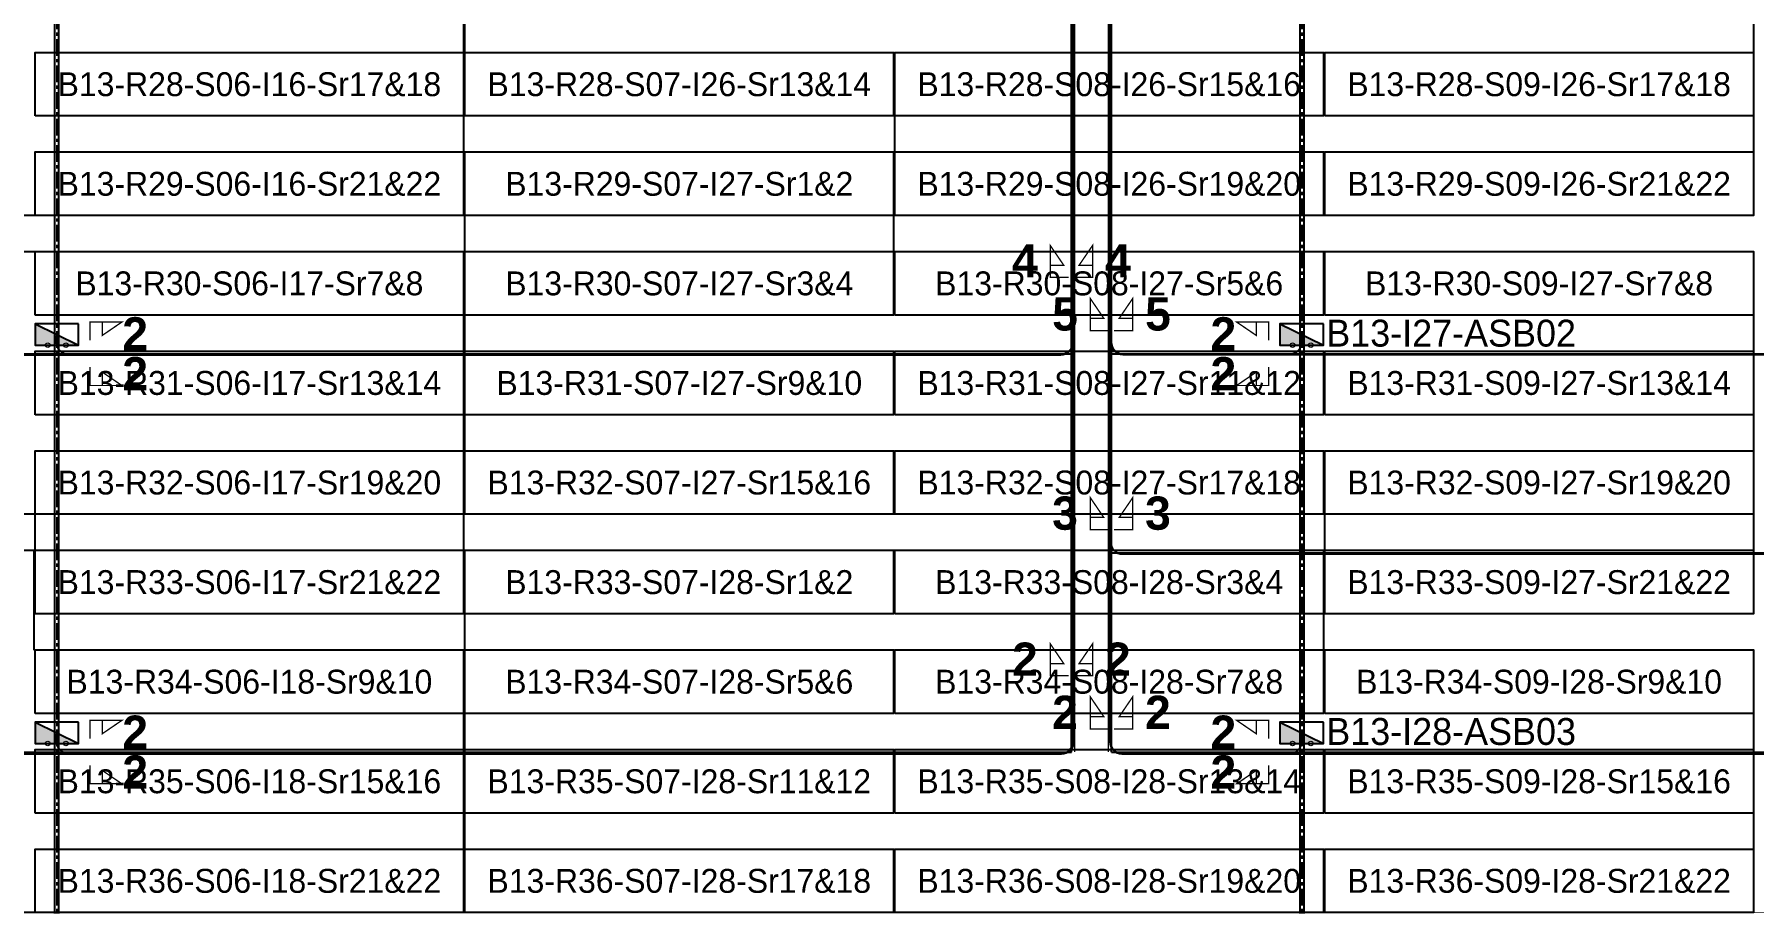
# Model space of a CAD drawing. Header units: metres. Extents: x 530339 to 530792, y 2674594 to 2674869.
# Drawn here: x 530500.7 to 530630.2, y 2674594.2 to 2674660.4 of the extents above; entities that cross this region are included whole.
import ezdxf
from ezdxf.enums import TextEntityAlignment as Align

# ---------------------------------------------------------------- set-up
doc = ezdxf.new("R2010")
doc.units = ezdxf.units.M
doc.linetypes.add('CENTER', pattern=[2, 1.25, -0.25, 0.25, -0.25])
doc.layers.add('Boundary-12.5 MW Block', color=6, linetype='Continuous', lineweight=9)
doc.layers.add('PILE', color=1, linetype='Continuous', lineweight=15)
for name, color, linetype in [('DC Trench BL-13', 40, 'Continuous'), ('E-Inverter Grouping', 2, 'Continuous'), ('Inverter Block-13', 7, 'Continuous'), ('LT Cable(AG) INV to LT Panel BL-13', 2, 'Continuous'), ('Messenger Wire Block-13 (Master Path)', 30, 'Continuous'), ('Messenger Wire Block-13 (MW Path)', 191, 'Continuous'), ('MMS Table Block-13', 8, 'Continuous'), ('Plan Line - DC BL-13', 40, 'Continuous'), ('Section Marking BL-13', 2, 'Continuous')]:
    doc.layers.add(name, color=color, linetype=linetype)
doc.styles.add('BoldTextStyle', font='arialbd.ttf')
doc.styles.get("Standard").update_dxf_attribs({"font": 'Adani Regular.ttf'})

# ---------------------------------------------------------------- blocks, each defined once
blk = doc.blocks.new('MMS Table (32.292 x 4.788)')
at = {"color": 0}
blk.add_lwpolyline([(0, -0.002), (0, 4.786), (32.292, 4.786), (32.292, -0.002)], close=True, dxfattribs=at)
at = {"color": 7}
blk.add_attdef('ID1', text='', height=1.8, dxfattribs=at).set_placement((16.146, 2.392), align=Align.MIDDLE_CENTER)
blk = doc.blocks.new('Inverter Block')
h = blk.add_hatch(color=0)
h.dxf.hatch_style = 1
h.paths.add_polyline_path([(-1.46, 2.27), (-1.46, 0.85), (1.46, 0.85)])
at = {"color": 0}
blk.add_lwpolyline([(1.46, 2.27), (-1.46, 2.27), (-1.46, 0.85), (1.46, 0.85)], close=True, dxfattribs=at)
blk.add_lwpolyline([(-1.46, 2.27), (1.46, 0.85)], dxfattribs=at)
at = {"layer": 'PILE'}
for centre in [(-0.61, 0.85), (0.61, 0.85)]:
    blk.add_circle(centre, 0.156, dxfattribs=at)
at = {"color": 7}
blk.add_attdef('ID', (-1.46, 3.01), '', height=1.8, dxfattribs=at)

msp = doc.modelspace()

# ---------------------------------------------------------------- linework, layer by layer
at = {"layer": 'Boundary-12.5 MW Block', "const_width": 0.05}
msp.add_lwpolyline([(530338.75, 2674869.08), (530792.14, 2674869.08), (530792.14, 2674601.79), (530694.96, 2674601.79), (530694.96, 2674594.29), (530338.75, 2674594.29)], close=True, dxfattribs=at)
at = {"layer": 'DC Trench BL-13', "color": 40, "const_width": 0.15}
for points in [[(530502.49, 2674704.08), (530502.19, 2674704.08), (530502.19, 2674594.29), (530502.49, 2674594.29)], [(530596.31, 2674674.08), (530596.01, 2674674.08), (530596.01, 2674594.29), (530596.31, 2674594.29)]]:
    msp.add_lwpolyline(points, close=True, dxfattribs=at)
at = {"layer": 'E-Inverter Grouping'}
for points in [[(530533, 2674646.79), (530468.32, 2674646.79), (530468.32, 2674654.29), (530435.92, 2674654.29), (530435.92, 2674674.08), (530533, 2674674.08)], [(530630.18, 2674646.79), (530565.49, 2674646.79), (530565.49, 2674654.29), (530533.1, 2674654.29), (530533.1, 2674674.08), (530630.18, 2674674.08)], [(530533, 2674616.79), (530500.71, 2674616.79), (530500.71, 2674624.29), (530435.92, 2674624.29), (530435.92, 2674651.58), (530468.22, 2674651.58), (530468.22, 2674644.08), (530533, 2674644.08)], [(530630.18, 2674616.79), (530597.88, 2674616.79), (530597.88, 2674624.29), (530533.1, 2674624.29), (530533.1, 2674651.58), (530565.39, 2674651.58), (530565.39, 2674644.08), (530630.18, 2674644.08)], [(530500.61, 2674614.08), (530533, 2674614.08), (530533, 2674594.29), (530435.92, 2674594.29), (530435.92, 2674621.58), (530500.61, 2674621.58)], [(530597.78, 2674614.08), (530630.18, 2674614.08), (530630.18, 2674594.29), (530533.1, 2674594.29), (530533.1, 2674621.58), (530597.78, 2674621.58)]]:
    msp.add_lwpolyline(points, close=True, dxfattribs=at)
at = {"layer": 'LT Cable(AG) INV to LT Panel BL-13'}
for points in [[(530589.56, 2674724.06), (530588.34, 2674724.06, -0.088237), (530588.03, 2674724.12), (530585.73, 2674724.97, 0.042157), (530585.58, 2674724.98), (530579.74, 2674724.98, 0.414214), (530578.84, 2674724.08), (530578.84, 2674705.23, 0.021647), (530578.84, 2674705.15), (530578.88, 2674704.65, -0.021647), (530578.89, 2674704.57), (530578.89, 2674637.18, -0.414214), (530577.99, 2674636.28), (530406.07, 2674636.28, -0.414214), (530405.17, 2674637.18), (530405.17, 2674637.73)], [(530589.56, 2674724.01), (530588.34, 2674724.01, -0.088311), (530588.03, 2674724.07), (530585.72, 2674724.92, 0.042157), (530585.57, 2674724.93), (530579.79, 2674724.93, 0.414214), (530578.89, 2674724.03), (530578.89, 2674705.23, 0.021647), (530578.89, 2674705.15), (530578.93, 2674704.65, -0.021647), (530578.94, 2674704.58), (530578.94, 2674607.13, -0.414214), (530578.04, 2674606.23), (530406.07, 2674606.23, -0.414214), (530405.17, 2674607.13), (530405.17, 2674607.73)], [(530589.56, 2674724.09), (530588.35, 2674724.09, -0.0882), (530588.04, 2674724.14), (530585.73, 2674724.99, 0.042157), (530585.58, 2674725), (530579.71, 2674725, 0.414214), (530578.81, 2674724.1), (530578.81, 2674705.23, 0.021647), (530578.82, 2674705.15), (530578.86, 2674704.65, -0.021647), (530578.86, 2674704.57), (530578.86, 2674637.2, -0.414214), (530577.96, 2674636.3), (530503.25, 2674636.3, -0.414214), (530502.35, 2674637.2), (530502.35, 2674637.73)], [(530589.56, 2674724.04), (530588.34, 2674724.04, -0.088274), (530588.03, 2674724.09), (530585.73, 2674724.94, 0.042157), (530585.58, 2674724.95), (530579.76, 2674724.95, 0.414214), (530578.86, 2674724.05), (530578.86, 2674705.23, 0.021647), (530578.87, 2674705.15), (530578.91, 2674704.65, -0.021647), (530578.91, 2674704.57), (530578.91, 2674607.15, -0.414214), (530578.01, 2674606.25), (530503.25, 2674606.25, -0.414214), (530502.35, 2674607.15), (530502.35, 2674607.73)]]:
    msp.add_lwpolyline(points, format="xyb", dxfattribs=at)
at = {"layer": 'LT Cable(AG) INV to LT Panel BL-13', "color": 5}
for points in [[(530588.54, 2674723.68), (530586.94, 2674723.68, 0.078431), (530586.66, 2674723.64), (530585.78, 2674723.35, -0.078431), (530585.5, 2674723.3), (530582.36, 2674723.3, 0.414214), (530581.46, 2674722.4), (530581.46, 2674705.33, 0.093355), (530581.52, 2674705), (530581.63, 2674704.74, -0.093355), (530581.69, 2674704.41), (530581.69, 2674607.15, 0.414214), (530582.59, 2674606.25), (530660.03, 2674606.25, 0.414214), (530660.93, 2674607.15), (530660.93, 2674607.73)], [(530588.54, 2674723.65), (530586.95, 2674723.65, 0.078431), (530586.67, 2674723.61), (530585.78, 2674723.32, -0.078431), (530585.5, 2674723.28), (530582.39, 2674723.28, 0.414214), (530581.49, 2674722.38), (530581.49, 2674705.33, 0.093355), (530581.55, 2674705.01), (530581.65, 2674704.75, -0.093355), (530581.71, 2674704.42), (530581.71, 2674607.18, 0.414214), (530582.61, 2674606.28), (530595.24, 2674606.28, 0.414214), (530596.14, 2674607.18), (530596.14, 2674607.73)], [(530588.54, 2674723.63), (530586.95, 2674723.63, 0.078431), (530586.67, 2674723.59), (530585.79, 2674723.3, -0.078431), (530585.51, 2674723.25), (530582.41, 2674723.25, 0.414214), (530581.51, 2674722.35), (530581.51, 2674705.34, 0.093355), (530581.57, 2674705.01), (530581.68, 2674704.75, -0.093355), (530581.74, 2674704.42), (530581.74, 2674622.2, 0.414214), (530582.64, 2674621.3), (530757.2, 2674621.3, 0.414214), (530758.1, 2674622.2), (530758.1, 2674622.73)], [(530588.54, 2674723.6), (530586.95, 2674723.6, 0.078431), (530586.68, 2674723.56), (530585.79, 2674723.27, -0.078431), (530585.51, 2674723.23), (530582.44, 2674723.23, 0.414214), (530581.54, 2674722.33), (530581.54, 2674705.34, 0.093355), (530581.6, 2674705.02), (530581.7, 2674704.76, -0.093355), (530581.76, 2674704.43), (530581.76, 2674637.23, 0.414214), (530582.66, 2674636.33), (530660.03, 2674636.33, 0.414214), (530660.93, 2674637.23), (530660.93, 2674637.73)], [(530590.53, 2674723.58), (530586.96, 2674723.58, 0.078431), (530586.68, 2674723.54), (530585.79, 2674723.25, -0.078431), (530585.52, 2674723.2), (530582.46, 2674723.2, 0.414214), (530581.56, 2674722.3), (530581.56, 2674705.35, 0.093355), (530581.62, 2674705.02), (530581.73, 2674704.76, -0.093355), (530581.79, 2674704.43), (530581.79, 2674637.25, 0.414214), (530582.69, 2674636.35), (530595.24, 2674636.35, 0.414214), (530596.14, 2674637.25), (530596.14, 2674637.73)]]:
    msp.add_lwpolyline(points, format="xyb", dxfattribs=at)
at = {"layer": 'Messenger Wire Block-13 (Master Path)'}
for points in [[(530578.79, 2674606.38), (530578.79, 2674704.61)], [(530581.81, 2674606.38), (530581.81, 2674704.61)], [(530403.53, 2674636.38), (530578.79, 2674636.38)], [(530581.81, 2674636.38), (530662.57, 2674636.38)], [(530581.81, 2674621.38), (530759.74, 2674621.38)], [(530403.53, 2674606.38), (530578.79, 2674606.38)], [(530581.81, 2674606.38), (530662.57, 2674606.38)]]:
    msp.add_lwpolyline(points, dxfattribs=at)
at = {"layer": 'Messenger Wire Block-13 (MW Path)', "const_width": 0.1}
for points in [[(530579.04, 2674606.38), (530579.04, 2674704.61)], [(530581.56, 2674606.38), (530581.56, 2674704.61)], [(530403.53, 2674636.38), (530578.79, 2674636.38)], [(530581.81, 2674636.38), (530662.57, 2674636.38)], [(530581.81, 2674621.38), (530759.74, 2674621.38)], [(530403.53, 2674606.38), (530578.79, 2674606.38)], [(530581.81, 2674606.38), (530662.57, 2674606.38)]]:
    msp.add_lwpolyline(points, dxfattribs=at)
at = {"layer": 'Plan Line - DC BL-13', "color": 6, "linetype": 'CENTER'}
for points in [[(530502.35, 2674704.08), (530502.35, 2674594.29)], [(530596.16, 2674674.08), (530596.16, 2674594.29)]]:
    msp.add_lwpolyline(points, dxfattribs=at)
at = {"layer": 'Section Marking BL-13', "color": 94, "lineweight": 35, "true_color": 0x00a500, "const_width": 0.1}
for points in [[(530578.59, 2674642.13), (530577.2, 2674642.13), (530577.2, 2674644.53), (530578.21, 2674643.05), (530577.2, 2674643.05)], [(530578.99, 2674642.13), (530580.38, 2674642.13), (530580.38, 2674644.53), (530579.37, 2674643.05), (530580.38, 2674643.05)], [(530581.61, 2674638.13), (530580.22, 2674638.13), (530580.22, 2674640.53), (530581.23, 2674639.05), (530580.22, 2674639.05)], [(530582.01, 2674638.13), (530583.4, 2674638.13), (530583.4, 2674640.53), (530582.39, 2674639.05), (530583.4, 2674639.05)], [(530504.85, 2674637.38), (530504.85, 2674638.77), (530507.25, 2674638.77), (530505.77, 2674637.76), (530505.77, 2674638.77)], [(530593.64, 2674637.38), (530593.64, 2674638.77), (530591.24, 2674638.77), (530592.72, 2674637.76), (530592.72, 2674638.77)], [(530504.85, 2674635.38), (530504.85, 2674633.99), (530507.25, 2674633.99), (530505.77, 2674635), (530505.77, 2674633.99)], [(530593.64, 2674635.38), (530593.64, 2674633.99), (530591.24, 2674633.99), (530592.72, 2674635), (530592.72, 2674633.99)], [(530581.61, 2674623.13), (530580.22, 2674623.13), (530580.22, 2674625.53), (530581.23, 2674624.05), (530580.22, 2674624.05)], [(530582.01, 2674623.13), (530583.4, 2674623.13), (530583.4, 2674625.53), (530582.39, 2674624.05), (530583.4, 2674624.05)], [(530578.59, 2674612.13), (530577.2, 2674612.13), (530577.2, 2674614.53), (530578.21, 2674613.05), (530577.2, 2674613.05)], [(530578.99, 2674612.13), (530580.38, 2674612.13), (530580.38, 2674614.53), (530579.37, 2674613.05), (530580.38, 2674613.05)], [(530581.61, 2674608.13), (530580.22, 2674608.13), (530580.22, 2674610.53), (530581.23, 2674609.05), (530580.22, 2674609.05)], [(530582.01, 2674608.13), (530583.4, 2674608.13), (530583.4, 2674610.53), (530582.39, 2674609.05), (530583.4, 2674609.05)], [(530504.85, 2674607.38), (530504.85, 2674608.77), (530507.25, 2674608.77), (530505.77, 2674607.76), (530505.77, 2674608.77)], [(530593.64, 2674607.38), (530593.64, 2674608.77), (530591.24, 2674608.77), (530592.72, 2674607.76), (530592.72, 2674608.77)], [(530504.85, 2674605.38), (530504.85, 2674603.99), (530507.25, 2674603.99), (530505.77, 2674605), (530505.77, 2674603.99)], [(530593.64, 2674605.38), (530593.64, 2674603.99), (530591.24, 2674603.99), (530592.72, 2674605), (530592.72, 2674603.99)]]:
    msp.add_lwpolyline(points, dxfattribs=at)

# ---------------------------------------------------------------- block references
at = {"layer": 'Inverter Block-13'}
ref = msp.add_blockref('Inverter Block', (530502.35, 2674636.07), dxfattribs=dict(at, xscale=1.124999999976148, yscale=1.124999999976148, zscale=1.124999999976148))
ref.add_attrib('ID', 'B13-I17-ASB06', (530479.92, 2674636.99), dxfattribs={"layer": '0', "color": 7, "height": 2.025})
ref = msp.add_blockref('Inverter Block', (530596.14, 2674636.07), dxfattribs=dict(at, xscale=1.124999999976148, yscale=1.124999999976148, zscale=1.124999999976148))
ref.add_attrib('ID', 'B13-I27-ASB02', (530597.99, 2674636.92), dxfattribs={"layer": '0', "color": 7, "height": 2.025})
ref = msp.add_blockref('Inverter Block', (530502.35, 2674606.07), dxfattribs=dict(at, xscale=1.124999999976148, yscale=1.124999999976148, zscale=1.124999999976148))
ref.add_attrib('ID', 'B13-I18-ASB06', (530479.92, 2674606.99), dxfattribs={"layer": '0', "color": 7, "height": 2.025})
ref = msp.add_blockref('Inverter Block', (530596.14, 2674606.07), dxfattribs=dict(at, xscale=1.124999999976148, yscale=1.124999999976148, zscale=1.124999999976148))
ref.add_attrib('ID', 'B13-I28-ASB03', (530597.99, 2674606.92), dxfattribs={"layer": '0', "color": 7, "height": 2.025})
at = {"layer": 'MMS Table Block-13'}
for p, values in [((530500.71, 2674654.29), {'ID1': 'B13-R28-S06-I16-Sr17&18'}), ((530533.1, 2674654.29), {'ID1': 'B13-R28-S07-I26-Sr13&14'}), ((530565.49, 2674654.29), {'ID1': 'B13-R28-S08-I26-Sr15&16'}), ((530597.88, 2674654.29), {'ID1': 'B13-R28-S09-I26-Sr17&18'}), ((530500.71, 2674646.79), {'ID1': 'B13-R29-S06-I16-Sr21&22'}), ((530533.1, 2674646.79), {'ID1': 'B13-R29-S07-I27-Sr1&2'}), ((530565.49, 2674646.79), {'ID1': 'B13-R29-S08-I26-Sr19&20'}), ((530597.88, 2674646.79), {'ID1': 'B13-R29-S09-I26-Sr21&22'}), ((530500.71, 2674639.29), {'ID1': 'B13-R30-S06-I17-Sr7&8'}), ((530533.1, 2674639.29), {'ID1': 'B13-R30-S07-I27-Sr3&4'}), ((530565.49, 2674639.29), {'ID1': 'B13-R30-S08-I27-Sr5&6'}), ((530597.88, 2674639.29), {'ID1': 'B13-R30-S09-I27-Sr7&8'}), ((530500.71, 2674631.79), {'ID1': 'B13-R31-S06-I17-Sr13&14'}), ((530533.1, 2674631.79), {'ID1': 'B13-R31-S07-I27-Sr9&10'}), ((530565.49, 2674631.79), {'ID1': 'B13-R31-S08-I27-Sr11&12'}), ((530597.88, 2674631.79), {'ID1': 'B13-R31-S09-I27-Sr13&14'}), ((530500.71, 2674624.29), {'ID1': 'B13-R32-S06-I17-Sr19&20'}), ((530533.1, 2674624.29), {'ID1': 'B13-R32-S07-I27-Sr15&16'}), ((530565.49, 2674624.29), {'ID1': 'B13-R32-S08-I27-Sr17&18'}), ((530597.88, 2674624.29), {'ID1': 'B13-R32-S09-I27-Sr19&20'}), ((530500.71, 2674616.79), {'ID1': 'B13-R33-S06-I17-Sr21&22'}), ((530533.1, 2674616.79), {'ID1': 'B13-R33-S07-I28-Sr1&2'}), ((530565.49, 2674616.79), {'ID1': 'B13-R33-S08-I28-Sr3&4'}), ((530597.88, 2674616.79), {'ID1': 'B13-R33-S09-I27-Sr21&22'}), ((530500.71, 2674609.29), {'ID1': 'B13-R34-S06-I18-Sr9&10'}), ((530533.1, 2674609.29), {'ID1': 'B13-R34-S07-I28-Sr5&6'}), ((530565.49, 2674609.29), {'ID1': 'B13-R34-S08-I28-Sr7&8'}), ((530597.88, 2674609.29), {'ID1': 'B13-R34-S09-I28-Sr9&10'}), ((530500.71, 2674601.79), {'ID1': 'B13-R35-S06-I18-Sr15&16'}), ((530533.1, 2674601.79), {'ID1': 'B13-R35-S07-I28-Sr11&12'}), ((530565.49, 2674601.79), {'ID1': 'B13-R35-S08-I28-Sr13&14'}), ((530597.88, 2674601.79), {'ID1': 'B13-R35-S09-I28-Sr15&16'}), ((530500.71, 2674594.29), {'ID1': 'B13-R36-S06-I18-Sr21&22'}), ((530533.1, 2674594.29), {'ID1': 'B13-R36-S07-I28-Sr17&18'}), ((530565.49, 2674594.29), {'ID1': 'B13-R36-S08-I28-Sr19&20'}), ((530597.88, 2674594.29), {'ID1': 'B13-R36-S09-I28-Sr21&22'})]:
    msp.add_blockref('MMS Table (32.292 x 4.788)', p, dxfattribs=at).add_auto_attribs(values)

# ---------------------------------------------------------------- texts
at = {"layer": 'Section Marking BL-13', "color": 94, "true_color": 0x00a500, "style": 'BoldTextStyle'}
for s, p in [('4', (530575.29, 2674643.38)), ('4', (530582.29, 2674643.38)), ('5', (530578.31, 2674639.38)), ('5', (530585.31, 2674639.38)), ('2', (530508.25, 2674637.88)), ('2', (530590.24, 2674637.88)), ('2', (530508.25, 2674634.88)), ('2', (530590.24, 2674634.88)), ('3', (530578.31, 2674624.38)), ('3', (530585.31, 2674624.38)), ('2', (530575.29, 2674613.38)), ('2', (530582.29, 2674613.38)), ('2', (530578.31, 2674609.38)), ('2', (530585.31, 2674609.38)), ('2', (530508.25, 2674607.88)), ('2', (530590.24, 2674607.88)), ('2', (530508.25, 2674604.88)), ('2', (530590.24, 2674604.88))]:
    msp.add_text(s, height=2.5, dxfattribs=at).set_placement(p, align=Align.MIDDLE_CENTER)

doc.saveas('drawing.dxf')
